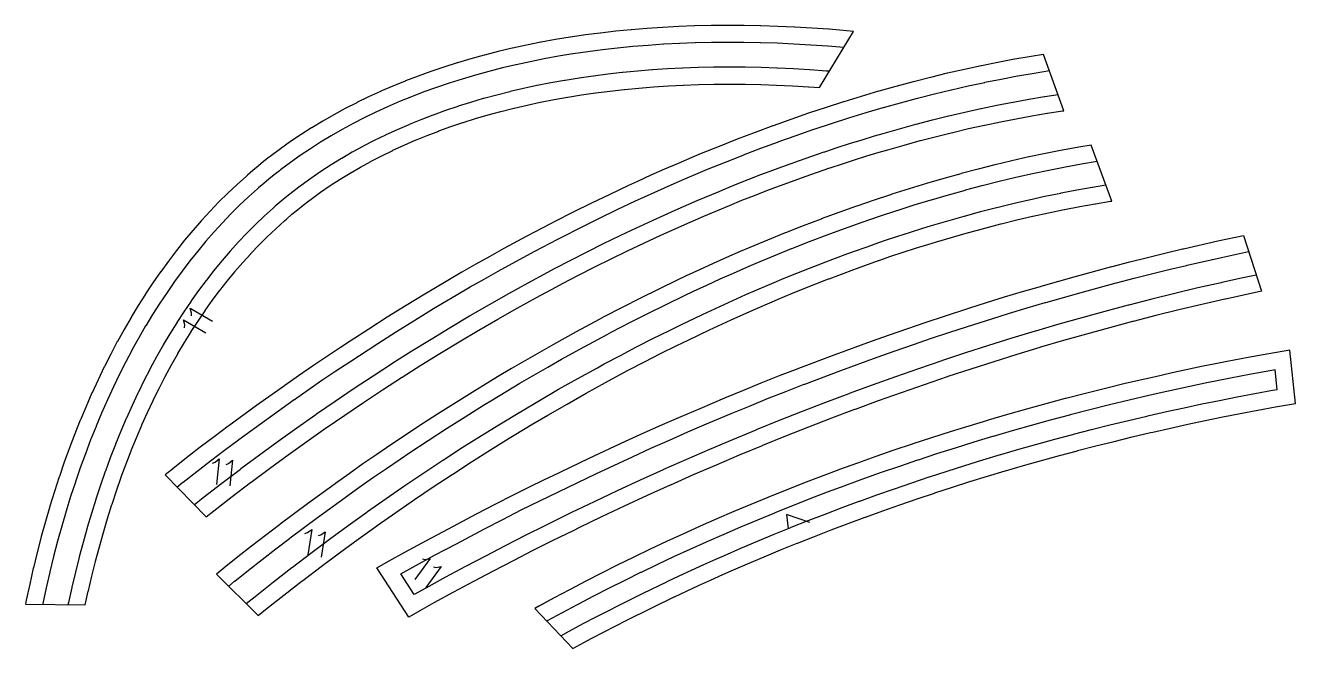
# Model space of a CAD drawing. Extents: x 1 to 96, y -465 to 46.
# Drawn here: x 1 to 94.7, y -154.5 to -108.6 of the extents above; entities that cross this region are included whole.
import ezdxf

# ---------------------------------------------------------------- set-up
doc = ezdxf.new("R2010")
doc.units = 0
doc.layers.add('11', color=216, linetype='CONTINUOUS')

msp = doc.modelspace()

# ---------------------------------------------------------------- linework, layer by layer
at = {"layer": '11'}
for points in [[(62.091, -109.011), (61.586, -108.962), (60.306, -108.855), (60.284, -108.853), (59.025, -108.764), (57.765, -108.691), (57.743, -108.689), (56.504, -108.634), (55.264, -108.594), (55.242, -108.594), (54.024, -108.571), (52.806, -108.566), (52.784, -108.566), (51.588, -108.577), (50.392, -108.605), (50.37, -108.606), (49.197, -108.65), (48.023, -108.712), (48.002, -108.713), (46.852, -108.791), (45.702, -108.886), (45.681, -108.888), (44.555, -108.998), (43.43, -109.126), (43.409, -109.129), (42.307, -109.272), (41.208, -109.434), (41.188, -109.437), (40.111, -109.613), (39.038, -109.807), (39.018, -109.811), (37.968, -110.02), (36.922, -110.247), (36.903, -110.252), (35.879, -110.493), (34.86, -110.753), (34.842, -110.758), (33.847, -111.032), (32.856, -111.324), (32.839, -111.329), (31.871, -111.636), (30.91, -111.961), (30.894, -111.966), (29.956, -112.305), (29.024, -112.662), (29.009, -112.668), (28.101, -113.039), (27.2, -113.429), (27.186, -113.435), (26.308, -113.838), (25.439, -114.26), (25.426, -114.266), (24.579, -114.701), (23.743, -115.155), (23.732, -115.162), (22.917, -115.629), (22.113, -116.115), (22.103, -116.121), (21.321, -116.62), (20.551, -117.138), (19.794, -117.675), (19.051, -118.231), (18.967, -118.296), (18.559, -118.614), (18.156, -118.939), (17.759, -119.271), (17.367, -119.608), (17.287, -119.678), (16.594, -120.3), (15.918, -120.939), (15.257, -121.594), (14.612, -122.265), (14.604, -122.274), (13.967, -122.969), (13.347, -123.678), (13.339, -123.688), (12.726, -124.422), (12.131, -125.169), (12.122, -125.18), (11.535, -125.952), (10.964, -126.737), (10.956, -126.749), (10.393, -127.558), (9.848, -128.379), (9.839, -128.393), (9.302, -129.238), (8.782, -130.095), (8.773, -130.109), (8.262, -130.991), (7.767, -131.882), (7.759, -131.898), (7.273, -132.815), (6.805, -133.74), (6.796, -133.757), (6.337, -134.708), (5.894, -135.668), (5.886, -135.685), (5.453, -136.67), (5.037, -137.662), (5.029, -137.681), (4.623, -138.698), (4.233, -139.722), (4.226, -139.742), (3.846, -140.791), (3.483, -141.847), (3.477, -141.867), (3.124, -142.948), (2.789, -144.035), (2.782, -144.055), (2.457, -145.167), (2.149, -146.284), (2.144, -146.305), (1.846, -147.447), (1.566, -148.593), (1.561, -148.614), (1.292, -149.785), (1.039, -150.96), (1.035, -150.982), (0.976, -151.274)], [(61.372, -110.199), (60.206, -110.101), (60.192, -110.1), (58.944, -110.011), (57.696, -109.939), (57.682, -109.938), (56.456, -109.883), (55.229, -109.844), (55.215, -109.843), (54.01, -109.821), (52.805, -109.816), (52.792, -109.816), (51.608, -109.827), (50.426, -109.855), (50.413, -109.855), (49.253, -109.899), (48.094, -109.96), (48.082, -109.961), (46.945, -110.037), (45.81, -110.131), (45.799, -110.132), (44.686, -110.241), (43.576, -110.368), (43.566, -110.369), (42.479, -110.511), (41.394, -110.67), (41.385, -110.671), (40.324, -110.845), (39.266, -111.037), (39.257, -111.038), (38.223, -111.244), (37.192, -111.468), (37.184, -111.469), (36.177, -111.707), (35.175, -111.963), (35.168, -111.965), (34.189, -112.234), (33.216, -112.521), (33.21, -112.523), (32.26, -112.824), (31.316, -113.143), (31.312, -113.144), (30.392, -113.476), (29.478, -113.827), (29.475, -113.828), (28.585, -114.191), (27.703, -114.573), (27.701, -114.574), (26.842, -114.968), (25.991, -115.381), (25.163, -115.807), (24.346, -116.25), (23.551, -116.706), (22.768, -117.18), (22.006, -117.666), (21.262, -118.166), (20.53, -118.685), (19.806, -119.227), (19.732, -119.284), (19.336, -119.593), (18.949, -119.906), (18.567, -120.224), (18.187, -120.552), (18.116, -120.614), (17.441, -121.22), (16.787, -121.838), (16.148, -122.471), (15.519, -123.125), (14.899, -123.802), (14.293, -124.495), (13.695, -125.212), (13.113, -125.943), (13.113, -125.943), (12.538, -126.698), (11.979, -127.466), (11.978, -127.468), (11.427, -128.261), (10.893, -129.065), (10.891, -129.068), (10.364, -129.898), (9.854, -130.738), (9.851, -130.742), (9.349, -131.608), (8.863, -132.483), (8.861, -132.489), (8.383, -133.39), (7.922, -134.3), (7.919, -134.306), (7.467, -135.242), (7.032, -136.186), (7.028, -136.194), (6.601, -137.163), (6.192, -138.141), (6.188, -138.149), (5.787, -139.152), (5.403, -140.162), (5.4, -140.171), (5.025, -141.207), (4.667, -142.249), (4.664, -142.259), (4.316, -143.326), (3.984, -144.399), (3.981, -144.41), (3.66, -145.509), (3.355, -146.612), (3.352, -146.624), (3.058, -147.753), (2.781, -148.886), (2.778, -148.898), (2.512, -150.057), (2.262, -151.219), (2.259, -151.232), (2.248, -151.288)], [(76.125, -110.703), (75.211, -110.849), (74.005, -111.059), (73.984, -111.063), (72.759, -111.293), (71.538, -111.539), (71.517, -111.543), (70.277, -111.81), (69.041, -112.092), (69.019, -112.098), (67.766, -112.401), (66.515, -112.72), (66.494, -112.725), (65.226, -113.065), (63.963, -113.42), (63.942, -113.426), (62.661, -113.803), (61.385, -114.194), (61.364, -114.201), (60.072, -114.614), (58.784, -115.042), (58.763, -115.049), (57.46, -115.499), (56.161, -115.964), (56.141, -115.971), (54.827, -116.458), (53.518, -116.959), (53.497, -116.967), (52.174, -117.49), (50.856, -118.028), (50.153, -118.319), (49.146, -118.742), (48.144, -119.176), (47.146, -119.62), (46.153, -120.075), (45.482, -120.386), (44.115, -121.029), (42.755, -121.686), (41.401, -122.356), (40.054, -123.04), (39.688, -123.228), (37.985, -124.119), (36.296, -125.035), (35.264, -125.604), (34.219, -126.187), (33.179, -126.781), (32.145, -127.384), (31.117, -127.997), (30.46, -128.393), (29.07, -129.24), (27.688, -130.101), (26.314, -130.974), (24.948, -131.859), (24.227, -132.331), (23.189, -133.018), (22.158, -133.714), (21.132, -134.42), (20.114, -135.135), (20.088, -135.153), (18.038, -136.62), (16.002, -138.105), (15.952, -138.142), (14.916, -138.912), (13.886, -139.691), (12.864, -140.48), (11.848, -141.278), (11.824, -141.297), (11.282, -141.731)], [(60.311, -111.95), (60.084, -111.931), (58.878, -111.845), (58.849, -111.843), (57.662, -111.773), (56.475, -111.719), (56.446, -111.718), (55.278, -111.679), (54.109, -111.657), (54.08, -111.656), (52.932, -111.649), (51.784, -111.658), (51.754, -111.658), (50.627, -111.683), (49.499, -111.723), (49.47, -111.724), (48.363, -111.78), (47.258, -111.852), (47.228, -111.854), (46.144, -111.941), (45.061, -112.044), (45.031, -112.047), (43.97, -112.165), (42.91, -112.3), (42.88, -112.304), (41.842, -112.453), (40.807, -112.619), (40.777, -112.624), (39.764, -112.805), (38.754, -113.003), (38.724, -113.009), (37.736, -113.221), (36.752, -113.45), (36.723, -113.457), (35.76, -113.7), (34.803, -113.961), (34.774, -113.969), (33.838, -114.244), (32.909, -114.536), (32.88, -114.546), (31.972, -114.851), (31.071, -115.176), (31.043, -115.186), (30.163, -115.524), (29.291, -115.88), (29.264, -115.891), (28.414, -116.26), (27.572, -116.648), (27.546, -116.66), (26.725, -117.061), (25.914, -117.481), (25.889, -117.494), (25.1, -117.927), (24.321, -118.379), (24.297, -118.393), (23.539, -118.858), (22.787, -119.346), (22.046, -119.854), (21.326, -120.376), (21.151, -120.507), (20.711, -120.841), (20.272, -121.189), (19.841, -121.545), (19.422, -121.906), (19.259, -122.05), (18.598, -122.646), (17.948, -123.265), (17.314, -123.9), (16.701, -124.544), (16.682, -124.565), (16.079, -125.233), (15.491, -125.915), (15.473, -125.937), (14.894, -126.642), (14.331, -127.362), (14.313, -127.385), (13.759, -128.128), (13.221, -128.883), (13.204, -128.907), (12.674, -129.686), (12.161, -130.476), (12.146, -130.501), (11.641, -131.316), (11.153, -132.14), (11.138, -132.166), (10.658, -133.015), (10.195, -133.873), (10.181, -133.9), (9.727, -134.782), (9.289, -135.672), (9.276, -135.7), (8.847, -136.615), (8.434, -137.537), (8.422, -137.565), (8.018, -138.512), (7.631, -139.466), (7.62, -139.494), (7.242, -140.472), (6.88, -141.456), (6.87, -141.485), (6.518, -142.493), (6.182, -143.507), (6.173, -143.535), (5.846, -144.573), (5.536, -145.616), (5.528, -145.644), (5.227, -146.711), (4.943, -147.781), (4.936, -147.81), (4.662, -148.904), (4.404, -150.003), (4.397, -150.031), (4.15, -151.153), (4.118, -151.308)], [(12.162, -142.628), (12.603, -142.275), (12.623, -142.259), (13.631, -141.466), (14.645, -140.685), (15.666, -139.912), (16.695, -139.147), (16.74, -139.114), (18.77, -137.633), (20.813, -136.171), (20.834, -136.156), (21.846, -135.446), (22.862, -134.747), (23.884, -134.057), (24.915, -133.375), (25.63, -132.907), (26.989, -132.026), (28.353, -131.159), (29.726, -130.305), (31.108, -129.462), (31.76, -129.069), (32.78, -128.461), (33.804, -127.863), (34.834, -127.276), (35.871, -126.697), (36.895, -126.132), (38.573, -125.222), (40.264, -124.337), (40.622, -124.153), (41.961, -123.473), (43.304, -122.809), (44.653, -122.157), (46.011, -121.519), (46.676, -121.21), (47.66, -120.759), (48.646, -120.32), (49.637, -119.892), (50.634, -119.473), (51.331, -119.184), (52.64, -118.65), (53.954, -118.13), (53.968, -118.125), (55.267, -117.628), (56.571, -117.145), (56.586, -117.139), (57.874, -116.679), (59.168, -116.232), (59.182, -116.227), (60.459, -115.803), (61.742, -115.393), (61.756, -115.388), (63.021, -115), (64.291, -114.627), (64.305, -114.623), (65.557, -114.27), (66.814, -113.934), (66.828, -113.93), (68.067, -113.614), (69.31, -113.313), (69.323, -113.31), (70.548, -113.03), (71.776, -112.766), (71.789, -112.763), (72.998, -112.52), (74.211, -112.292), (74.224, -112.29), (75.417, -112.082), (76.556, -111.899)], [(5.392, -151.322), (5.617, -150.305), (5.621, -150.284), (5.877, -149.199), (6.147, -148.118), (6.152, -148.098), (6.433, -147.04), (6.73, -145.987), (6.735, -145.968), (7.042, -144.939), (7.364, -143.915), (7.37, -143.895), (7.701, -142.896), (8.049, -141.901), (8.055, -141.883), (8.412, -140.913), (8.784, -139.949), (8.791, -139.931), (9.173, -138.992), (9.57, -138.06), (9.578, -138.043), (9.983, -137.135), (10.405, -136.236), (10.413, -136.219), (10.843, -135.344), (11.29, -134.477), (11.298, -134.461), (11.753, -133.619), (12.223, -132.786), (12.232, -132.771), (12.71, -131.963), (13.205, -131.165), (13.214, -131.151), (13.716, -130.378), (14.234, -129.615), (14.243, -129.602), (14.769, -128.864), (15.311, -128.138), (15.32, -128.126), (15.869, -127.424), (16.434, -126.735), (16.443, -126.725), (17.016, -126.06), (17.605, -125.409), (17.613, -125.4), (18.209, -124.772), (18.821, -124.16), (19.448, -123.563), (20.09, -122.983), (20.243, -122.849), (20.648, -122.501), (21.059, -122.161), (21.478, -121.829), (21.903, -121.505), (22.066, -121.384), (22.766, -120.876), (23.48, -120.386), (24.206, -119.915), (24.944, -119.463), (24.955, -119.457), (25.714, -119.016), (26.483, -118.594), (26.495, -118.588), (27.287, -118.178), (28.088, -117.787), (28.101, -117.78), (28.924, -117.401), (29.755, -117.041), (29.77, -117.034), (30.623, -116.686), (31.484, -116.356), (31.5, -116.35), (32.383, -116.032), (33.273, -115.732), (33.29, -115.727), (34.202, -115.44), (35.12, -115.171), (35.137, -115.166), (36.078, -114.909), (37.023, -114.67), (37.041, -114.666), (38.009, -114.44), (38.981, -114.232), (39, -114.228), (39.994, -114.034), (40.991, -113.856), (41.011, -113.853), (42.031, -113.689), (43.053, -113.542), (43.073, -113.539), (44.118, -113.406), (45.164, -113.29), (45.184, -113.288), (46.253, -113.186), (47.323, -113.1), (47.343, -113.099), (48.435, -113.028), (49.528, -112.973), (49.548, -112.972), (50.662, -112.932), (51.777, -112.908), (51.798, -112.908), (52.933, -112.899), (54.068, -112.906), (54.089, -112.906), (55.245, -112.929), (56.401, -112.967), (56.421, -112.968), (57.597, -113.022), (58.772, -113.091), (58.793, -113.092), (59.585, -113.148)], [(13.436, -143.927), (14.102, -143.401), (15.47, -142.342), (16.846, -141.297), (16.887, -141.266), (18.253, -140.247), (19.632, -139.239), (21.02, -138.244), (22.415, -137.263), (22.458, -137.233), (23.843, -136.279), (25.24, -135.337), (26.646, -134.408), (28.058, -133.494), (28.103, -133.465), (29.504, -132.578), (30.917, -131.703), (32.338, -130.842), (33.765, -129.997), (33.812, -129.97), (35.227, -129.151), (36.654, -128.345), (38.089, -127.554), (39.529, -126.78), (40.038, -126.51), (41.234, -125.882), (42.44, -125.267), (43.653, -124.664), (44.869, -124.075), (45.716, -123.671), (47.315, -122.923), (48.929, -122.198), (50.549, -121.495), (52.172, -120.811), (52.455, -120.693), (53.386, -120.312), (54.324, -119.939), (55.267, -119.576), (56.21, -119.224), (56.271, -119.202), (58.1, -118.542), (59.936, -117.902), (59.971, -117.89), (60.883, -117.583), (61.802, -117.285), (62.724, -116.998), (63.646, -116.722), (64.292, -116.533), (65.493, -116.189), (66.699, -115.859), (66.726, -115.852), (67.915, -115.542), (69.109, -115.246), (69.136, -115.239), (70.314, -114.962), (71.494, -114.7), (71.522, -114.694), (72.686, -114.451), (73.853, -114.223), (73.881, -114.217), (75.031, -114.008), (76.183, -113.814), (76.212, -113.809), (77.19, -113.658)], [(14.316, -144.824), (14.872, -144.386), (16.231, -143.334), (17.6, -142.294), (17.636, -142.266), (18.996, -141.252), (20.365, -140.251), (21.744, -139.263), (23.132, -138.287), (23.17, -138.261), (24.547, -137.312), (25.934, -136.376), (27.33, -135.454), (28.734, -134.545), (28.774, -134.52), (30.167, -133.637), (31.57, -132.769), (32.98, -131.914), (34.4, -131.074), (34.44, -131.05), (35.847, -130.236), (37.263, -129.437), (38.687, -128.652), (40.118, -127.882), (40.621, -127.615), (41.809, -126.993), (43.003, -126.383), (44.203, -125.786), (45.41, -125.202), (46.25, -124.802), (47.836, -124.059), (49.434, -123.342), (51.041, -122.645), (52.655, -121.964), (52.931, -121.849), (53.854, -121.471), (54.78, -121.103), (55.71, -120.745), (56.643, -120.397), (56.699, -120.376), (58.518, -119.72), (60.344, -119.083), (60.373, -119.073), (61.275, -118.77), (62.18, -118.477), (63.089, -118.194), (64.001, -117.921), (64.639, -117.734), (65.83, -117.393), (67.025, -117.066), (67.045, -117.061), (68.224, -116.753), (69.406, -116.46), (69.426, -116.455), (70.592, -116.181), (71.761, -115.921), (71.781, -115.917), (72.934, -115.676), (74.089, -115.45), (74.109, -115.446), (75.247, -115.239), (76.387, -115.047), (76.407, -115.044), (77.53, -114.871), (77.622, -114.858)], [(79.629, -117.389), (78.716, -117.544), (77.513, -117.765), (77.491, -117.769), (76.269, -118.011), (75.051, -118.269), (75.029, -118.274), (73.792, -118.553), (72.559, -118.847), (72.537, -118.853), (71.286, -119.168), (70.039, -119.499), (70.018, -119.505), (68.754, -119.857), (67.494, -120.224), (67.473, -120.231), (66.196, -120.62), (64.924, -121.024), (64.903, -121.03), (63.615, -121.456), (62.331, -121.897), (62.311, -121.904), (61.011, -122.367), (59.717, -122.844), (59.697, -122.851), (58.388, -123.351), (57.084, -123.864), (57.063, -123.873), (55.745, -124.409), (54.432, -124.959), (53.732, -125.257), (52.73, -125.69), (51.732, -126.134), (50.738, -126.588), (49.75, -127.052), (49.082, -127.37), (47.721, -128.026), (46.367, -128.696), (45.02, -129.379), (43.68, -130.076), (43.316, -130.268), (41.622, -131.175), (39.941, -132.108), (38.915, -132.687), (37.876, -133.28), (36.842, -133.884), (35.814, -134.497), (34.792, -135.121), (34.139, -135.523), (32.757, -136.384), (31.383, -137.257), (30.017, -138.143), (28.66, -139.043), (27.944, -139.521), (26.913, -140.218), (25.888, -140.924), (24.87, -141.64), (23.858, -142.365), (23.833, -142.383), (21.797, -143.87), (19.775, -145.375), (19.726, -145.412), (18.697, -146.193), (17.675, -146.982), (16.66, -147.78), (15.653, -148.588), (15.629, -148.607), (15.091, -149.046)], [(15.979, -149.935), (16.417, -149.578), (16.437, -149.562), (17.438, -148.759), (18.444, -147.968), (19.457, -147.185), (20.479, -146.41), (20.524, -146.376), (22.539, -144.876), (24.568, -143.394), (24.589, -143.379), (25.593, -142.659), (26.602, -141.95), (27.618, -141.251), (28.642, -140.559), (29.353, -140.083), (30.703, -139.189), (32.059, -138.309), (33.423, -137.442), (34.797, -136.586), (35.445, -136.186), (36.459, -135.568), (37.477, -134.96), (38.501, -134.363), (39.533, -133.774), (40.552, -133.199), (42.22, -132.273), (43.902, -131.372), (44.259, -131.184), (45.591, -130.491), (46.927, -129.813), (48.27, -129.149), (49.622, -128.497), (50.284, -128.182), (51.264, -127.722), (52.245, -127.273), (53.231, -126.835), (54.225, -126.406), (54.919, -126.111), (56.222, -125.564), (57.531, -125.032), (57.545, -125.026), (58.839, -124.516), (60.139, -124.021), (60.153, -124.015), (61.437, -123.542), (62.726, -123.083), (62.741, -123.078), (64.014, -122.641), (65.292, -122.218), (65.306, -122.214), (66.567, -121.813), (67.834, -121.428), (67.848, -121.423), (69.097, -121.059), (70.35, -120.71), (70.364, -120.706), (71.6, -120.378), (72.839, -120.066), (72.853, -120.062), (74.075, -119.77), (75.3, -119.494), (75.313, -119.491), (76.52, -119.236), (77.73, -118.996), (77.743, -118.994), (78.934, -118.775), (80.072, -118.581)], [(17.266, -151.221), (17.927, -150.689), (19.285, -149.617), (20.65, -148.558), (20.691, -148.527), (22.048, -147.495), (23.417, -146.473), (24.795, -145.465), (26.18, -144.471), (26.223, -144.44), (27.599, -143.473), (28.986, -142.517), (30.383, -141.574), (31.786, -140.647), (31.83, -140.618), (33.223, -139.717), (34.627, -138.828), (36.04, -137.953), (37.459, -137.094), (37.505, -137.067), (38.913, -136.234), (40.332, -135.415), (41.759, -134.61), (43.191, -133.821), (43.697, -133.546), (44.888, -132.907), (46.088, -132.28), (47.294, -131.665), (48.505, -131.065), (49.347, -130.653), (50.94, -129.889), (52.546, -129.148), (54.159, -128.43), (55.775, -127.729), (56.057, -127.609), (56.985, -127.219), (57.919, -126.837), (58.858, -126.465), (59.797, -126.104), (59.859, -126.08), (61.681, -125.403), (63.511, -124.745), (63.546, -124.732), (64.455, -124.417), (65.371, -124.11), (66.29, -123.814), (67.21, -123.53), (67.853, -123.334), (69.051, -122.978), (70.253, -122.637), (70.28, -122.629), (71.467, -122.307), (72.657, -122), (72.685, -121.993), (73.859, -121.704), (75.037, -121.431), (75.065, -121.425), (76.227, -121.17), (77.391, -120.931), (77.419, -120.925), (78.567, -120.705), (79.718, -120.499), (79.746, -120.494), (80.723, -120.334)], [(18.155, -152.11), (18.707, -151.667), (20.056, -150.601), (21.414, -149.548), (21.45, -149.52), (22.8, -148.493), (24.16, -147.479), (25.529, -146.477), (26.907, -145.488), (26.944, -145.461), (28.313, -144.499), (29.69, -143.55), (31.077, -142.614), (32.473, -141.691), (32.512, -141.666), (33.897, -140.77), (35.291, -139.887), (36.693, -139.019), (38.104, -138.165), (38.144, -138.141), (39.544, -137.313), (40.951, -136.5), (42.367, -135.702), (43.791, -134.918), (44.291, -134.646), (45.473, -134.012), (46.661, -133.39), (47.856, -132.782), (49.057, -132.186), (49.892, -131.778), (51.472, -131.02), (53.062, -130.287), (54.662, -129.574), (56.269, -128.878), (56.545, -128.76), (57.464, -128.373), (58.386, -127.996), (59.313, -127.629), (60.243, -127.272), (60.298, -127.251), (62.111, -126.577), (63.931, -125.922), (63.959, -125.912), (64.858, -125.6), (65.761, -125.298), (66.667, -125.006), (67.576, -124.725), (68.212, -124.532), (69.4, -124.179), (70.591, -123.84), (70.611, -123.835), (71.787, -123.516), (72.967, -123.211), (72.986, -123.206), (74.15, -122.92), (75.316, -122.649), (75.336, -122.645), (76.486, -122.393), (77.639, -122.156), (77.659, -122.152), (78.795, -121.934), (79.933, -121.731), (79.954, -121.727), (81.074, -121.543), (81.166, -121.529)], [(92.208, -128.184), (91.218, -128.391), (89.539, -128.758), (89.496, -128.768), (87.798, -129.155), (86.104, -129.558), (84.413, -129.975), (82.727, -130.407), (82.685, -130.418), (80.981, -130.871), (79.281, -131.338), (77.585, -131.819), (75.894, -132.316), (75.854, -132.327), (74.147, -132.844), (72.444, -133.375), (70.746, -133.92), (69.052, -134.48), (69.015, -134.492), (67.307, -135.073), (65.604, -135.667), (63.906, -136.275), (62.213, -136.897), (62.178, -136.91), (60.472, -137.553), (58.772, -138.21), (57.077, -138.88), (55.388, -139.565), (55.355, -139.578), (53.654, -140.283), (51.959, -141.002), (50.271, -141.734), (48.588, -142.479), (48.556, -142.493), (46.864, -143.259), (45.178, -144.039), (43.498, -144.832), (41.824, -145.638), (41.394, -145.847), (39.913, -146.576), (38.436, -147.316), (36.966, -148.067), (35.502, -148.831), (34.047, -149.597), (32.584, -150.378), (31.13, -151.176), (30.096, -151.752), (29.267, -152.216), (26.914, -148.593), (27.834, -148.077), (28.975, -147.441), (30.582, -146.559), (32.2, -145.697), (34.281, -144.605), (35.643, -143.898), (37.012, -143.202), (38.385, -142.517), (39.765, -141.845), (39.82, -141.818), (42.536, -140.522), (45.262, -139.249), (46.63, -138.625), (48.004, -138.011), (49.383, -137.41), (50.767, -136.82), (52.587, -136.053), (53.934, -135.492), (55.285, -134.943), (56.641, -134.406), (58.002, -133.88), (58.058, -133.858), (60.732, -132.85), (63.413, -131.866), (64.758, -131.385), (66.108, -130.915), (67.461, -130.457), (68.818, -130.011), (70.601, -129.433), (71.918, -129.013), (73.239, -128.603), (74.564, -128.205), (75.892, -127.819), (75.95, -127.802), (78.554, -127.069), (81.164, -126.358), (81.194, -126.35), (82.487, -126.01), (83.783, -125.681), (85.083, -125.364), (86.384, -125.058), (86.444, -125.044), (88.993, -124.469), (90.869, -124.062)], [(91.82, -126.988), (90.957, -127.169), (89.269, -127.538), (89.22, -127.549), (87.515, -127.938), (85.81, -128.343), (84.108, -128.763), (82.414, -129.197), (82.367, -129.209), (80.655, -129.664), (78.945, -130.134), (77.239, -130.618), (75.539, -131.117), (75.495, -131.13), (73.78, -131.649), (72.067, -132.183), (70.359, -132.732), (68.658, -133.294), (68.615, -133.308), (66.9, -133.891), (65.187, -134.488), (63.48, -135.1), (61.779, -135.725), (61.739, -135.74), (60.027, -136.385), (58.317, -137.046), (56.613, -137.72), (54.916, -138.407), (54.878, -138.423), (53.171, -139.13), (51.467, -139.853), (49.769, -140.589), (48.079, -141.337), (48.043, -141.353), (46.344, -142.123), (44.649, -142.906), (42.96, -143.704), (41.279, -144.513), (40.845, -144.724), (39.357, -145.456), (37.872, -146.2), (36.393, -146.957), (34.922, -147.724), (33.461, -148.492), (31.988, -149.279), (30.525, -150.082), (29.678, -150.554), (28.689, -149.032), (29.58, -148.535), (31.177, -147.659), (32.784, -146.802), (34.86, -145.713), (36.215, -145.009), (37.574, -144.318), (38.938, -143.639), (40.311, -142.969), (40.361, -142.945), (43.069, -141.653), (45.786, -140.384), (47.145, -139.764), (48.509, -139.155), (49.878, -138.558), (51.254, -137.971), (53.07, -137.206), (54.409, -136.648), (55.751, -136.103), (57.097, -135.57), (58.45, -135.046), (58.501, -135.027), (61.167, -134.022), (63.839, -133.041), (65.174, -132.563), (66.513, -132.098), (67.856, -131.643), (69.205, -131.199), (70.984, -130.623), (72.293, -130.205), (73.604, -129.799), (74.918, -129.404), (76.238, -129.02), (76.291, -129.005), (78.888, -128.274), (81.49, -127.565), (81.514, -127.558), (82.8, -127.22), (84.085, -126.894), (85.374, -126.579), (86.668, -126.275), (86.722, -126.263), (89.263, -125.689), (91.258, -125.257)], [(12.727, -130.868), (12.739, -130.667), (12.641, -130.295), (14.286, -131.254)], [(13.231, -130.003), (13.243, -129.801), (13.145, -129.43), (14.79, -130.389)], [(41.371, -154.543), (41.923, -154.243), (42.778, -153.783), (43.637, -153.33), (44.501, -152.884), (45.368, -152.446), (47.109, -151.584), (48.858, -150.736), (48.878, -150.727), (49.766, -150.306), (50.657, -149.892), (51.552, -149.486), (52.45, -149.087), (53.07, -148.814), (54.281, -148.288), (55.497, -147.771), (56.717, -147.264), (57.942, -146.767), (57.967, -146.757), (59.208, -146.264), (60.454, -145.782), (61.702, -145.309), (62.955, -144.846), (62.98, -144.837), (64.249, -144.38), (65.521, -143.932), (66.797, -143.494), (68.076, -143.067), (68.101, -143.059), (69.395, -142.637), (70.693, -142.225), (71.995, -141.823), (73.299, -141.431), (73.322, -141.425), (74.641, -141.039), (75.963, -140.664), (77.288, -140.299), (78.616, -139.944), (78.638, -139.938), (79.98, -139.59), (81.324, -139.253), (82.671, -138.925), (84.02, -138.607), (84.194, -138.567), (85.48, -138.275), (86.769, -137.992), (88.059, -137.719), (89.352, -137.456), (90.641, -137.198), (91.941, -136.947), (93.245, -136.713), (94.724, -136.457), (94.311, -132.524), (92.76, -132.794), (91.219, -133.076), (89.681, -133.37), (88.933, -133.516), (87.791, -133.743), (86.651, -133.98), (85.514, -134.226), (84.378, -134.481), (83.608, -134.657), (82.144, -134.997), (80.684, -135.349), (79.227, -135.713), (77.772, -136.089), (77.718, -136.103), (76.294, -136.483), (74.873, -136.875), (73.455, -137.277), (72.04, -137.691), (71.987, -137.707), (70.603, -138.125), (69.222, -138.553), (67.844, -138.993), (66.471, -139.444), (66.418, -139.461), (65.074, -139.914), (63.735, -140.378), (62.399, -140.852), (61.067, -141.338), (61.014, -141.357), (59.713, -141.843), (58.415, -142.34), (57.121, -142.848), (55.832, -143.366), (55.78, -143.386), (54.521, -143.904), (53.266, -144.432), (52.015, -144.971), (50.769, -145.519), (50.718, -145.542), (49.502, -146.089), (48.29, -146.647), (47.084, -147.214), (45.882, -147.791), (45.831, -147.816), (44.66, -148.39), (43.493, -148.975), (42.331, -149.569), (41.174, -150.173), (41.124, -150.199), (39.998, -150.799), (38.571, -151.578)], [(40.483, -153.603), (41.328, -153.144), (42.191, -152.679), (43.059, -152.221), (43.932, -151.771), (44.808, -151.328), (46.56, -150.461), (48.316, -149.61), (48.34, -149.599), (49.235, -149.174), (50.135, -148.756), (51.04, -148.345), (51.945, -147.943), (52.569, -147.669), (53.788, -147.139), (55.013, -146.619), (56.243, -146.108), (57.474, -145.608), (57.504, -145.596), (58.752, -145.101), (60.006, -144.614), (61.265, -144.138), (62.524, -143.673), (62.554, -143.662), (63.829, -143.202), (65.111, -142.751), (66.396, -142.31), (67.682, -141.88), (67.711, -141.871), (69.013, -141.447), (70.32, -141.032), (71.63, -140.627), (72.942, -140.234), (72.97, -140.225), (74.296, -139.838), (75.627, -139.46), (76.961, -139.093), (78.295, -138.736), (78.322, -138.729), (79.671, -138.379), (81.024, -138.039), (82.38, -137.709), (83.736, -137.39), (83.914, -137.349), (85.208, -137.055), (86.505, -136.77), (87.805, -136.495), (89.105, -136.23), (90.4, -135.971), (91.712, -135.718), (93.028, -135.482), (93.359, -135.425), (93.208, -133.985), (92.98, -134.025), (91.449, -134.305), (89.918, -134.597), (89.175, -134.742), (88.04, -134.968), (86.91, -135.203), (85.782, -135.447), (84.654, -135.7), (83.889, -135.875), (82.433, -136.213), (80.982, -136.563), (79.534, -136.925), (78.087, -137.299), (78.038, -137.312), (76.621, -137.69), (75.209, -138.078), (73.801, -138.478), (72.394, -138.89), (72.345, -138.905), (70.968, -139.32), (69.597, -139.746), (68.229, -140.182), (66.863, -140.631), (66.815, -140.647), (65.478, -141.097), (64.148, -141.557), (62.822, -142.029), (61.497, -142.511), (61.45, -142.529), (60.155, -143.012), (58.866, -143.506), (57.582, -144.009), (56.3, -144.525), (56.253, -144.544), (55.001, -145.058), (53.755, -145.583), (52.514, -146.117), (51.275, -146.662), (51.229, -146.683), (50.02, -147.227), (48.818, -147.78), (47.62, -148.343), (46.425, -148.917), (46.38, -148.939), (45.215, -149.51), (44.057, -150.09), (42.905, -150.68), (41.755, -151.28), (41.71, -151.304), (40.59, -151.9), (39.478, -152.505), (39.457, -152.516)], [(14.786, -140.853), (14.976, -140.782), (15.275, -140.541), (15.068, -142.434)], [(15.782, -140.961), (15.971, -140.891), (16.27, -140.65), (16.064, -142.543)], [(58.871, -145.236), (57.16, -144.64), (57.273, -145.715)], [(21.61, -146.043), (21.803, -145.982), (22.114, -145.757), (21.809, -147.637)], [(22.598, -146.204), (22.791, -146.143), (23.102, -145.918), (22.797, -147.798)], [(30.276, -147.926), (30.476, -147.96), (30.855, -147.901), (29.73, -149.437)], [(31.084, -148.518), (31.284, -148.552), (31.663, -148.492), (30.538, -150.029)]]:
    msp.add_lwpolyline(points, dxfattribs=at)
for points in [[(0.976, -151.274), (5.392, -151.322), (5.617, -150.305), (5.621, -150.284), (5.877, -149.199), (6.147, -148.118), (6.152, -148.098), (6.433, -147.04), (6.73, -145.987), (6.735, -145.968), (7.042, -144.939), (7.364, -143.915), (7.37, -143.895), (7.701, -142.896), (8.049, -141.901), (8.055, -141.883), (8.412, -140.913), (8.784, -139.949), (8.791, -139.931), (9.173, -138.992), (9.57, -138.06), (9.578, -138.043), (9.983, -137.135), (10.405, -136.236), (10.413, -136.219), (10.843, -135.344), (11.29, -134.477), (11.298, -134.461), (11.753, -133.619), (12.223, -132.786), (12.232, -132.771), (12.71, -131.963), (13.205, -131.165), (13.214, -131.151), (13.716, -130.378), (14.234, -129.615), (14.243, -129.602), (14.769, -128.864), (15.311, -128.138), (15.32, -128.126), (15.869, -127.424), (16.434, -126.735), (16.443, -126.725), (17.016, -126.06), (17.605, -125.409), (17.613, -125.4), (18.209, -124.772), (18.821, -124.16), (19.448, -123.563), (20.09, -122.983), (20.243, -122.849), (20.648, -122.501), (21.059, -122.161), (21.478, -121.829), (21.903, -121.505), (22.066, -121.384), (22.766, -120.876), (23.48, -120.386), (24.206, -119.915), (24.944, -119.463), (24.955, -119.457), (25.714, -119.016), (26.483, -118.594), (26.495, -118.588), (27.287, -118.178), (28.088, -117.787), (28.101, -117.78), (28.924, -117.401), (29.755, -117.041), (29.77, -117.034), (30.623, -116.686), (31.484, -116.356), (31.5, -116.35), (32.383, -116.032), (33.273, -115.732), (33.29, -115.727), (34.202, -115.44), (35.12, -115.171), (35.137, -115.166), (36.078, -114.909), (37.023, -114.67), (37.041, -114.666), (38.009, -114.44), (38.981, -114.232), (39, -114.228), (39.994, -114.034), (40.991, -113.856), (41.011, -113.853), (42.031, -113.689), (43.053, -113.542), (43.073, -113.539), (44.118, -113.406), (45.164, -113.29), (45.184, -113.288), (46.253, -113.186), (47.323, -113.1), (47.343, -113.099), (48.435, -113.028), (49.528, -112.973), (49.548, -112.972), (50.662, -112.932), (51.777, -112.908), (51.798, -112.908), (52.933, -112.899), (54.068, -112.906), (54.089, -112.906), (55.245, -112.929), (56.401, -112.967), (56.421, -112.968), (57.597, -113.022), (58.772, -113.091), (58.793, -113.092), (59.585, -113.148), (62.091, -109.011), (61.586, -108.962), (60.306, -108.855), (60.284, -108.853), (59.025, -108.764), (57.765, -108.691), (57.743, -108.689), (56.504, -108.634), (55.264, -108.594), (55.242, -108.594), (54.024, -108.571), (52.806, -108.566), (52.784, -108.566), (51.588, -108.577), (50.392, -108.605), (50.37, -108.606), (49.197, -108.65), (48.023, -108.712), (48.002, -108.713), (46.852, -108.791), (45.702, -108.886), (45.681, -108.888), (44.555, -108.998), (43.43, -109.126), (43.409, -109.129), (42.307, -109.272), (41.208, -109.434), (41.188, -109.437), (40.111, -109.613), (39.038, -109.807), (39.018, -109.811), (37.968, -110.02), (36.922, -110.247), (36.903, -110.252), (35.879, -110.493), (34.86, -110.753), (34.842, -110.758), (33.847, -111.032), (32.856, -111.324), (32.839, -111.329), (31.871, -111.636), (30.91, -111.961), (30.894, -111.966), (29.956, -112.305), (29.024, -112.662), (29.009, -112.668), (28.101, -113.039), (27.2, -113.429), (27.186, -113.435), (26.308, -113.838), (25.439, -114.26), (25.426, -114.266), (24.579, -114.701), (23.743, -115.155), (23.732, -115.162), (22.917, -115.629), (22.113, -116.115), (22.103, -116.121), (21.321, -116.62), (20.551, -117.138), (19.794, -117.675), (19.051, -118.231), (18.967, -118.296), (18.559, -118.614), (18.156, -118.939), (17.759, -119.271), (17.367, -119.608), (17.287, -119.678), (16.594, -120.3), (15.918, -120.939), (15.257, -121.594), (14.612, -122.265), (14.604, -122.274), (13.967, -122.969), (13.347, -123.678), (13.339, -123.688), (12.726, -124.422), (12.131, -125.169), (12.122, -125.18), (11.535, -125.952), (10.964, -126.737), (10.956, -126.749), (10.393, -127.558), (9.848, -128.379), (9.839, -128.393), (9.302, -129.238), (8.782, -130.095), (8.773, -130.109), (8.262, -130.991), (7.767, -131.882), (7.759, -131.898), (7.273, -132.815), (6.805, -133.74), (6.796, -133.757), (6.337, -134.708), (5.894, -135.668), (5.886, -135.685), (5.453, -136.67), (5.037, -137.662), (5.029, -137.681), (4.623, -138.698), (4.233, -139.722), (4.226, -139.742), (3.846, -140.791), (3.483, -141.847), (3.477, -141.867), (3.124, -142.948), (2.789, -144.035), (2.782, -144.055), (2.457, -145.167), (2.149, -146.284), (2.144, -146.305), (1.846, -147.447), (1.566, -148.593), (1.561, -148.614), (1.292, -149.785), (1.039, -150.96), (1.035, -150.982)], [(11.282, -141.731), (14.316, -144.824), (14.872, -144.386), (16.231, -143.334), (17.6, -142.294), (17.636, -142.266), (18.996, -141.252), (20.365, -140.251), (21.744, -139.263), (23.132, -138.287), (23.17, -138.261), (24.547, -137.312), (25.934, -136.376), (27.33, -135.454), (28.734, -134.545), (28.774, -134.52), (30.167, -133.637), (31.57, -132.769), (32.98, -131.914), (34.4, -131.074), (34.44, -131.05), (35.847, -130.236), (37.263, -129.437), (38.687, -128.652), (40.118, -127.882), (40.621, -127.615), (41.809, -126.993), (43.003, -126.383), (44.203, -125.786), (45.41, -125.202), (46.25, -124.802), (47.836, -124.059), (49.434, -123.342), (51.041, -122.645), (52.655, -121.964), (52.931, -121.849), (53.854, -121.471), (54.78, -121.103), (55.71, -120.745), (56.643, -120.397), (56.699, -120.376), (58.518, -119.72), (60.344, -119.083), (60.373, -119.073), (61.275, -118.77), (62.18, -118.477), (63.089, -118.194), (64.001, -117.921), (64.639, -117.734), (65.83, -117.393), (67.025, -117.066), (67.045, -117.061), (68.224, -116.753), (69.406, -116.46), (69.426, -116.455), (70.592, -116.181), (71.761, -115.921), (71.781, -115.917), (72.934, -115.676), (74.089, -115.45), (74.109, -115.446), (75.247, -115.239), (76.387, -115.047), (76.407, -115.044), (77.53, -114.871), (77.622, -114.858), (76.125, -110.703), (75.211, -110.849), (74.005, -111.059), (73.984, -111.063), (72.759, -111.293), (71.538, -111.539), (71.517, -111.543), (70.277, -111.81), (69.041, -112.092), (69.019, -112.098), (67.766, -112.401), (66.515, -112.72), (66.494, -112.725), (65.226, -113.065), (63.963, -113.42), (63.942, -113.426), (62.661, -113.803), (61.385, -114.194), (61.364, -114.201), (60.072, -114.614), (58.784, -115.042), (58.763, -115.049), (57.46, -115.499), (56.161, -115.964), (56.141, -115.971), (54.827, -116.458), (53.518, -116.959), (53.497, -116.967), (52.174, -117.49), (50.856, -118.028), (50.153, -118.319), (49.146, -118.742), (48.144, -119.176), (47.146, -119.62), (46.153, -120.075), (45.482, -120.386), (44.115, -121.029), (42.755, -121.686), (41.401, -122.356), (40.054, -123.04), (39.688, -123.228), (37.985, -124.119), (36.296, -125.035), (35.264, -125.604), (34.219, -126.187), (33.179, -126.781), (32.145, -127.384), (31.117, -127.997), (30.46, -128.393), (29.07, -129.24), (27.688, -130.101), (26.314, -130.974), (24.948, -131.859), (24.227, -132.331), (23.189, -133.018), (22.158, -133.714), (21.132, -134.42), (20.114, -135.135), (20.088, -135.153), (18.038, -136.62), (16.002, -138.105), (15.952, -138.142), (14.916, -138.912), (13.886, -139.691), (12.864, -140.48), (11.848, -141.278), (11.824, -141.297)], [(15.091, -149.046), (18.155, -152.11), (18.707, -151.667), (20.056, -150.601), (21.414, -149.548), (21.45, -149.52), (22.8, -148.493), (24.16, -147.479), (25.529, -146.477), (26.907, -145.488), (26.944, -145.461), (28.313, -144.499), (29.69, -143.55), (31.077, -142.614), (32.473, -141.691), (32.512, -141.666), (33.897, -140.77), (35.291, -139.887), (36.693, -139.019), (38.104, -138.165), (38.144, -138.141), (39.544, -137.313), (40.951, -136.5), (42.367, -135.702), (43.791, -134.918), (44.291, -134.646), (45.473, -134.012), (46.661, -133.39), (47.856, -132.782), (49.057, -132.186), (49.892, -131.778), (51.472, -131.02), (53.062, -130.287), (54.662, -129.574), (56.269, -128.878), (56.545, -128.76), (57.464, -128.373), (58.386, -127.996), (59.313, -127.629), (60.243, -127.272), (60.298, -127.251), (62.111, -126.577), (63.931, -125.922), (63.959, -125.912), (64.858, -125.6), (65.761, -125.298), (66.667, -125.006), (67.576, -124.725), (68.212, -124.532), (69.4, -124.179), (70.591, -123.84), (70.611, -123.835), (71.787, -123.516), (72.967, -123.211), (72.986, -123.206), (74.15, -122.92), (75.316, -122.649), (75.336, -122.645), (76.486, -122.393), (77.639, -122.156), (77.659, -122.152), (78.795, -121.934), (79.933, -121.731), (79.954, -121.727), (81.074, -121.543), (81.166, -121.529), (79.629, -117.389), (78.716, -117.544), (77.513, -117.765), (77.491, -117.769), (76.269, -118.011), (75.051, -118.269), (75.029, -118.274), (73.792, -118.553), (72.559, -118.847), (72.537, -118.853), (71.286, -119.168), (70.039, -119.499), (70.018, -119.505), (68.754, -119.857), (67.494, -120.224), (67.473, -120.231), (66.196, -120.62), (64.924, -121.024), (64.903, -121.03), (63.615, -121.456), (62.331, -121.897), (62.311, -121.904), (61.011, -122.367), (59.717, -122.844), (59.697, -122.851), (58.388, -123.351), (57.084, -123.864), (57.063, -123.873), (55.745, -124.409), (54.432, -124.959), (53.732, -125.257), (52.73, -125.69), (51.732, -126.134), (50.738, -126.588), (49.75, -127.052), (49.082, -127.37), (47.721, -128.026), (46.367, -128.696), (45.02, -129.379), (43.68, -130.076), (43.316, -130.268), (41.622, -131.175), (39.941, -132.108), (38.915, -132.687), (37.876, -133.28), (36.842, -133.884), (35.814, -134.497), (34.792, -135.121), (34.139, -135.523), (32.757, -136.384), (31.383, -137.257), (30.017, -138.143), (28.66, -139.043), (27.944, -139.521), (26.913, -140.218), (25.888, -140.924), (24.87, -141.64), (23.858, -142.365), (23.833, -142.383), (21.797, -143.87), (19.775, -145.375), (19.726, -145.412), (18.697, -146.193), (17.675, -146.982), (16.66, -147.78), (15.653, -148.588), (15.629, -148.607)], [(90.869, -124.062), (92.208, -128.184), (91.218, -128.391), (89.539, -128.758), (89.496, -128.768), (87.798, -129.155), (86.104, -129.558), (84.413, -129.975), (82.727, -130.407), (82.685, -130.418), (80.981, -130.871), (79.281, -131.338), (77.585, -131.819), (75.894, -132.316), (75.854, -132.327), (74.147, -132.844), (72.444, -133.375), (70.746, -133.92), (69.052, -134.48), (69.015, -134.492), (67.307, -135.073), (65.604, -135.667), (63.906, -136.275), (62.213, -136.897), (62.178, -136.91), (60.472, -137.553), (58.772, -138.21), (57.077, -138.88), (55.388, -139.565), (55.355, -139.578), (53.654, -140.283), (51.959, -141.002), (50.271, -141.734), (48.588, -142.479), (48.556, -142.493), (46.864, -143.259), (45.178, -144.039), (43.498, -144.832), (41.824, -145.638), (41.394, -145.847), (39.913, -146.576), (38.436, -147.316), (36.966, -148.067), (35.502, -148.831), (34.047, -149.597), (32.584, -150.378), (31.13, -151.176), (30.096, -151.752), (29.267, -152.216), (26.914, -148.593), (27.834, -148.077), (28.975, -147.441), (30.582, -146.559), (32.2, -145.697), (34.281, -144.605), (35.643, -143.898), (37.012, -143.202), (38.385, -142.517), (39.765, -141.845), (39.82, -141.818), (42.536, -140.522), (45.262, -139.249), (46.63, -138.625), (48.004, -138.011), (49.383, -137.41), (50.767, -136.82), (52.587, -136.053), (53.934, -135.492), (55.285, -134.943), (56.641, -134.406), (58.002, -133.88), (58.058, -133.858), (60.732, -132.85), (63.413, -131.866), (64.758, -131.385), (66.108, -130.915), (67.461, -130.457), (68.818, -130.011), (70.601, -129.433), (71.918, -129.013), (73.239, -128.603), (74.564, -128.205), (75.892, -127.819), (75.95, -127.802), (78.554, -127.069), (81.164, -126.358), (81.194, -126.35), (82.487, -126.01), (83.783, -125.681), (85.083, -125.364), (86.384, -125.058), (86.444, -125.044), (88.993, -124.469)], [(41.371, -154.543), (41.923, -154.243), (42.778, -153.783), (43.637, -153.33), (44.501, -152.884), (45.368, -152.446), (47.109, -151.584), (48.858, -150.736), (48.878, -150.727), (49.766, -150.306), (50.657, -149.892), (51.552, -149.486), (52.45, -149.087), (53.07, -148.814), (54.281, -148.288), (55.497, -147.771), (56.717, -147.264), (57.942, -146.767), (57.967, -146.757), (59.208, -146.264), (60.454, -145.782), (61.702, -145.309), (62.955, -144.846), (62.98, -144.837), (64.249, -144.38), (65.521, -143.932), (66.797, -143.494), (68.076, -143.067), (68.101, -143.059), (69.395, -142.637), (70.693, -142.225), (71.995, -141.823), (73.299, -141.431), (73.322, -141.425), (74.641, -141.039), (75.963, -140.664), (77.288, -140.299), (78.616, -139.944), (78.638, -139.938), (79.98, -139.59), (81.324, -139.253), (82.671, -138.925), (84.02, -138.607), (84.194, -138.567), (85.48, -138.275), (86.769, -137.992), (88.059, -137.719), (89.352, -137.456), (90.641, -137.198), (91.941, -136.947), (93.245, -136.713), (94.724, -136.457), (94.311, -132.524), (92.76, -132.794), (91.219, -133.076), (89.681, -133.37), (88.933, -133.516), (87.791, -133.743), (86.651, -133.98), (85.514, -134.226), (84.378, -134.481), (83.608, -134.657), (82.144, -134.997), (80.684, -135.349), (79.227, -135.713), (77.772, -136.089), (77.718, -136.103), (76.294, -136.483), (74.873, -136.875), (73.455, -137.277), (72.04, -137.691), (71.987, -137.707), (70.603, -138.125), (69.222, -138.553), (67.844, -138.993), (66.471, -139.444), (66.418, -139.461), (65.074, -139.914), (63.735, -140.378), (62.399, -140.852), (61.067, -141.338), (61.014, -141.357), (59.713, -141.843), (58.415, -142.34), (57.121, -142.848), (55.832, -143.366), (55.78, -143.386), (54.521, -143.904), (53.266, -144.432), (52.015, -144.971), (50.769, -145.519), (50.718, -145.542), (49.502, -146.089), (48.29, -146.647), (47.084, -147.214), (45.882, -147.791), (45.831, -147.816), (44.66, -148.39), (43.493, -148.975), (42.331, -149.569), (41.174, -150.173), (41.124, -150.199), (39.998, -150.799), (38.876, -151.409), (38.571, -151.578)]]:
    msp.add_lwpolyline(points, close=True, dxfattribs=at)

doc.saveas('drawing.dxf')
